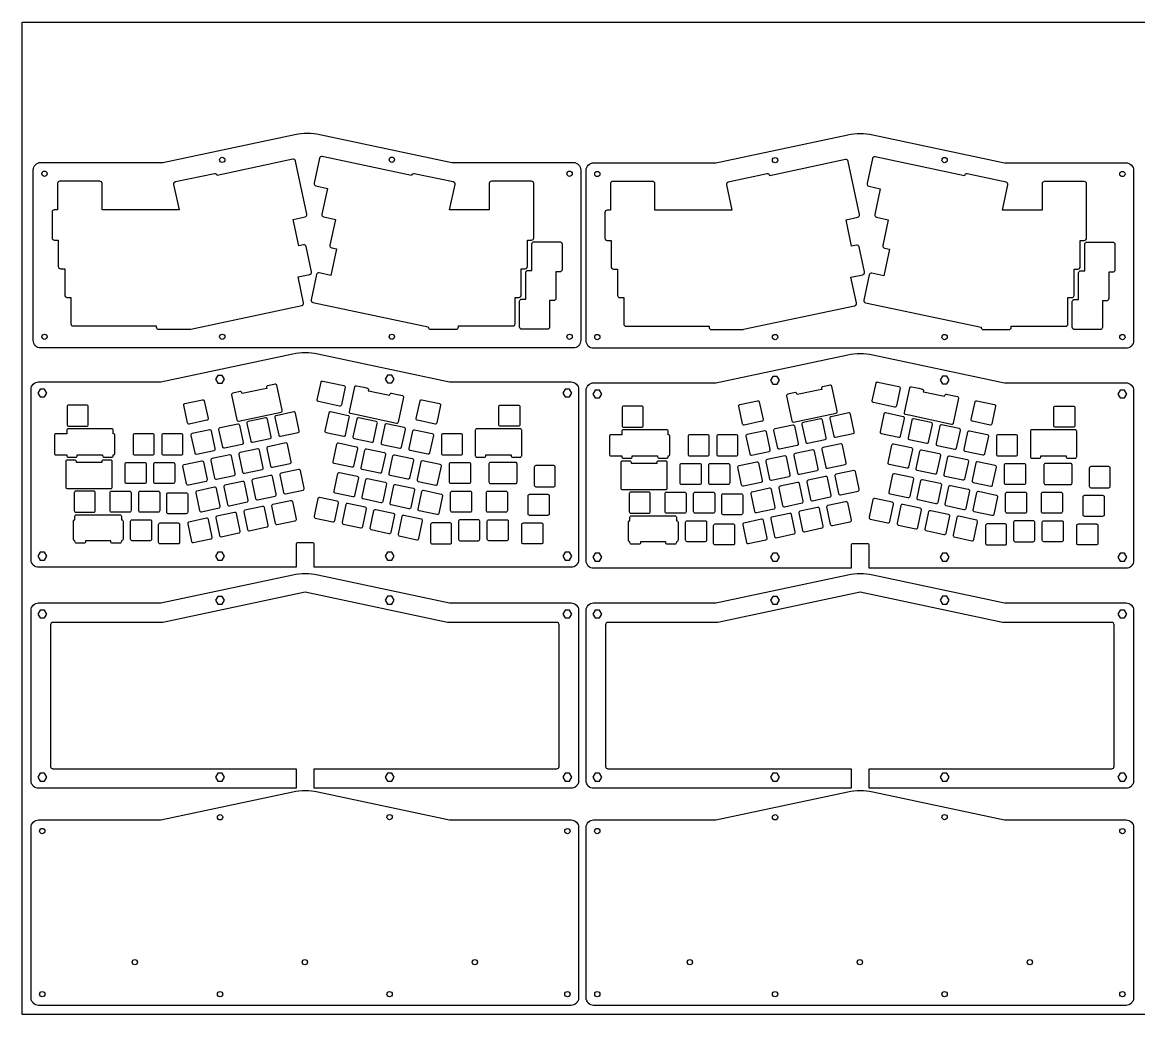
# Model space of a CAD drawing. Header units: millimetres. Extents: x -1560 to -344, y 602 to 1262.
# Drawn here: x -1560 to -817, y 602 to 1262 of the extents above; entities that cross this region are included whole.
import ezdxf

# ---------------------------------------------------------------- set-up
doc = ezdxf.new("R2010")
doc.units = ezdxf.units.MM
doc.header["$MEASUREMENT"] = 0

msp = doc.modelspace()

# ---------------------------------------------------------------- linework, layer by layer
at = {"linetype": 'Continuous'}
for points in [[(-1560.02, 1261.88), (-344.02, 1261.88), (-344.02, 601.88), (-1560.02, 601.88)], [(-1429.97, 1027.09), (-1431.47, 1024.5), (-1429.97, 1021.9), (-1426.97, 1021.9), (-1425.47, 1024.5), (-1426.97, 1027.09)], [(-1317.18, 1027.2), (-1318.68, 1024.6), (-1317.18, 1022), (-1314.18, 1022), (-1312.68, 1024.6), (-1314.18, 1027.2)], [(-1060.74, 1026.43), (-1062.24, 1023.84), (-1060.74, 1021.24), (-1057.74, 1021.24), (-1056.24, 1023.84), (-1057.74, 1026.43)], [(-947.94, 1026.54), (-949.44, 1023.94), (-947.94, 1021.34), (-944.94, 1021.34), (-943.44, 1023.94), (-944.94, 1026.54)], [(-1548.24, 1017.9), (-1549.74, 1015.3), (-1548.24, 1012.71), (-1545.24, 1012.71), (-1543.74, 1015.3), (-1545.24, 1017.9)], [(-1198.91, 1017.9), (-1200.41, 1015.3), (-1198.91, 1012.71), (-1195.91, 1012.71), (-1194.41, 1015.3), (-1195.91, 1017.9)], [(-1179, 1017.24), (-1180.5, 1014.64), (-1179, 1012.05), (-1176, 1012.05), (-1174.5, 1014.64), (-1176, 1017.24)], [(-829.67, 1017.24), (-831.17, 1014.64), (-829.67, 1012.05), (-826.67, 1012.05), (-825.17, 1014.64), (-826.67, 1017.24)], [(-1548.24, 909.47), (-1549.74, 906.87), (-1548.24, 904.27), (-1545.24, 904.27), (-1543.74, 906.87), (-1545.24, 909.47)], [(-1429.97, 909.47), (-1431.47, 906.87), (-1429.97, 904.27), (-1426.97, 904.27), (-1425.47, 906.87), (-1426.97, 909.47)], [(-1317.18, 909.47), (-1318.68, 906.87), (-1317.18, 904.27), (-1314.18, 904.27), (-1312.68, 906.87), (-1314.18, 909.47)], [(-1198.91, 909.47), (-1200.41, 906.87), (-1198.91, 904.27), (-1195.91, 904.27), (-1194.41, 906.87), (-1195.91, 909.47)], [(-1179, 908.81), (-1180.5, 906.21), (-1179, 903.61), (-1176, 903.61), (-1174.5, 906.21), (-1176, 908.81)], [(-1060.74, 908.81), (-1062.24, 906.21), (-1060.74, 903.61), (-1057.74, 903.61), (-1056.24, 906.21), (-1057.74, 908.81)], [(-947.94, 908.81), (-949.44, 906.21), (-947.94, 903.61), (-944.94, 903.61), (-943.44, 906.21), (-944.94, 908.81)], [(-829.67, 908.81), (-831.17, 906.21), (-829.67, 903.61), (-826.67, 903.61), (-825.17, 906.21), (-826.67, 908.81)], [(-1429.97, 880.1), (-1431.47, 877.5), (-1429.97, 874.91), (-1426.97, 874.91), (-1425.47, 877.5), (-1426.97, 880.1)], [(-1317.17, 880.21), (-1318.67, 877.61), (-1317.17, 875.01), (-1314.17, 875.01), (-1312.67, 877.61), (-1314.17, 880.21)], [(-1060.73, 880.1), (-1062.23, 877.5), (-1060.73, 874.91), (-1057.73, 874.91), (-1056.23, 877.5), (-1057.73, 880.1)], [(-947.94, 880.21), (-949.44, 877.61), (-947.94, 875.01), (-944.94, 875.01), (-943.44, 877.61), (-944.94, 880.21)], [(-1548.24, 870.91), (-1549.74, 868.31), (-1548.24, 865.71), (-1545.24, 865.71), (-1543.74, 868.31), (-1545.24, 870.91)], [(-1198.91, 870.91), (-1200.41, 868.31), (-1198.91, 865.71), (-1195.91, 865.71), (-1194.41, 868.31), (-1195.91, 870.91)], [(-1179, 870.91), (-1180.5, 868.31), (-1179, 865.71), (-1176, 865.71), (-1174.5, 868.31), (-1176, 870.91)], [(-829.67, 870.91), (-831.17, 868.31), (-829.67, 865.71), (-826.67, 865.71), (-825.17, 868.31), (-826.67, 870.91)], [(-1548.24, 762.47), (-1549.74, 759.88), (-1548.24, 757.28), (-1545.24, 757.28), (-1543.74, 759.88), (-1545.24, 762.47)], [(-1429.97, 762.47), (-1431.47, 759.88), (-1429.97, 757.28), (-1426.97, 757.28), (-1425.47, 759.88), (-1426.97, 762.47)], [(-1317.17, 762.47), (-1318.67, 759.88), (-1317.17, 757.28), (-1314.17, 757.28), (-1312.67, 759.88), (-1314.17, 762.47)], [(-1198.91, 762.47), (-1200.41, 759.88), (-1198.91, 757.28), (-1195.91, 757.28), (-1194.41, 759.88), (-1195.91, 762.47)], [(-1179, 762.47), (-1180.5, 759.88), (-1179, 757.28), (-1176, 757.28), (-1174.5, 759.88), (-1176, 762.47)], [(-1060.73, 762.47), (-1062.23, 759.88), (-1060.73, 757.28), (-1057.73, 757.28), (-1056.23, 759.88), (-1057.73, 762.47)], [(-947.94, 762.47), (-949.44, 759.88), (-947.94, 757.28), (-944.94, 757.28), (-943.44, 759.88), (-944.94, 762.47)], [(-829.67, 762.47), (-831.17, 759.88), (-829.67, 757.28), (-826.67, 757.28), (-825.17, 759.88), (-826.67, 762.47)]]:
    msp.add_lwpolyline(points, close=True, dxfattribs=at)
for points in [[(-1188.49, 1050.3, -0.414214), (-1193.49, 1045.3), (-1547.73, 1045.3, -0.414214), (-1552.73, 1050.3), (-1552.73, 1163.64, -0.414214), (-1547.73, 1168.64), (-1466.46, 1168.64), (-1378.68, 1187.3, -0.105104), (-1362.04, 1187.3), (-1274.26, 1168.64), (-1193.49, 1168.64, -0.414214), (-1188.49, 1163.64)], [(-820.72, 1050.1, -0.414214), (-825.72, 1045.1), (-1179.95, 1045.1, -0.414214), (-1184.95, 1050.1), (-1184.95, 1163.44, -0.414214), (-1179.95, 1168.44), (-1098.68, 1168.44), (-1010.9, 1187.1, -0.105104), (-994.27, 1187.1), (-906.49, 1168.44), (-825.72, 1168.44, -0.414214), (-820.72, 1163.44)], [(-1536.08, 1117.06), (-1536.08, 1099.51, 0.414214), (-1534.58, 1098.01), (-1531.82, 1098.01), (-1531.82, 1080.46, 0.414214), (-1530.32, 1078.96), (-1527.65, 1078.96), (-1527.65, 1061.41, 0.414214), (-1526.15, 1059.91), (-1470.92, 1059.91), (-1470.92, 1059.27, 0.414214), (-1469.42, 1057.77), (-1450.89, 1057.77, 0.010008), (-1450.83, 1057.77), (-1448.24, 1057.88, 0.042377), (-1447.99, 1057.91), (-1374.05, 1073.62, 0.414214), (-1372.9, 1075.4), (-1376.55, 1092.58), (-1368.7, 1094.24, 0.414214), (-1367.55, 1096.02), (-1371.09, 1112.71, 0.414214), (-1372.87, 1113.86), (-1376.06, 1113.19), (-1379.81, 1130.83), (-1371.96, 1132.49, 0.414214), (-1370.81, 1134.27), (-1378.32, 1169.6, 0.414214), (-1380.09, 1170.76), (-1430.41, 1160.06, 0.413431), (-1432.19, 1161.21), (-1458.19, 1155.69, 0.414214), (-1459.34, 1153.91), (-1455.77, 1137.12), (-1506.99, 1137.12), (-1506.99, 1154.72, 0.414214), (-1508.49, 1156.22), (-1535.09, 1156.22, 0.414214), (-1536.59, 1154.72), (-1536.59, 1137.12), (-1538.76, 1137.12, 0.414214), (-1540.26, 1135.62), (-1540.26, 1118.56, 0.414214), (-1538.76, 1117.06)], [(-1366.76, 1075.6), (-1289.96, 1059.28), (-1289.96, 1059.27, 0.414214), (-1288.46, 1057.77), (-1271.4, 1057.77, 0.414214), (-1269.9, 1059.27), (-1269.9, 1059.91), (-1233.71, 1059.91, 0.414214), (-1232.21, 1061.41), (-1232.21, 1078.96), (-1229.55, 1078.96, 0.414214), (-1228.05, 1080.46), (-1228.05, 1098.01), (-1225.48, 1098.01, 0.414214), (-1223.98, 1099.51), (-1223.98, 1117.06), (-1221.31, 1117.06, 0.414214), (-1219.81, 1118.56), (-1219.81, 1154.67, 0.414214), (-1221.31, 1156.17), (-1247.91, 1156.17, 0.414214), (-1249.41, 1154.67), (-1249.41, 1137.12), (-1275.72, 1137.12), (-1272.15, 1153.91, 0.414214), (-1273.31, 1155.69), (-1299.3, 1161.21, 0.414214), (-1301.08, 1160.06), (-1301.08, 1160.06), (-1360.5, 1172.68, 0.414214), (-1362.28, 1171.53), (-1365.82, 1154.84, 0.414214), (-1364.67, 1153.06), (-1357.04, 1151.44), (-1360.68, 1134.27, 0.414214), (-1359.53, 1132.49), (-1351.69, 1130.83), (-1355.33, 1113.66, 0.414214), (-1354.18, 1111.88), (-1350.99, 1111.2), (-1354.74, 1093.56), (-1362.59, 1095.22, 0.414214), (-1364.37, 1094.07), (-1367.91, 1077.38, 0.414214)], [(-1168.31, 1116.86), (-1168.31, 1099.31, 0.414214), (-1166.81, 1097.81), (-1164.05, 1097.81), (-1164.05, 1080.26, 0.414214), (-1162.55, 1078.76), (-1159.88, 1078.76), (-1159.88, 1061.21, 0.414214), (-1158.38, 1059.71), (-1103.15, 1059.71), (-1103.15, 1059.07, 0.414214), (-1101.65, 1057.57), (-1083.12, 1057.57, 0.010008), (-1083.06, 1057.58), (-1080.47, 1057.68, 0.042377), (-1080.22, 1057.71), (-1006.28, 1073.43, 0.414214), (-1005.12, 1075.21), (-1008.77, 1092.38), (-1000.93, 1094.05, 0.414214), (-999.77, 1095.83), (-1003.32, 1112.51, 0.414214), (-1005.1, 1113.67), (-1008.29, 1112.99), (-1012.04, 1130.63), (-1004.19, 1132.3, 0.414214), (-1003.03, 1134.08), (-1010.54, 1169.41, 0.414214), (-1012.32, 1170.56), (-1062.63, 1159.87, 0.413431), (-1064.41, 1161.02), (-1090.41, 1155.49, 0.414214), (-1091.57, 1153.71), (-1088, 1136.92), (-1139.21, 1136.92), (-1139.21, 1154.52, 0.414214), (-1140.71, 1156.02), (-1167.31, 1156.02, 0.414214), (-1168.81, 1154.52), (-1168.81, 1136.92), (-1170.98, 1136.92, 0.414214), (-1172.48, 1135.42), (-1172.48, 1118.36, 0.414214), (-1170.98, 1116.86)], [(-998.98, 1075.41), (-922.19, 1059.08), (-922.19, 1059.07, 0.414214), (-920.69, 1057.57), (-903.63, 1057.57, 0.414214), (-902.13, 1059.07), (-902.13, 1059.71), (-865.94, 1059.71, 0.414214), (-864.44, 1061.21), (-864.44, 1078.76), (-861.78, 1078.76, 0.414214), (-860.28, 1080.26), (-860.28, 1097.81), (-857.71, 1097.81, 0.414214), (-856.21, 1099.31), (-856.21, 1116.86), (-853.54, 1116.86, 0.414214), (-852.04, 1118.36), (-852.04, 1154.47, 0.414214), (-853.54, 1155.97), (-880.14, 1155.97, 0.414214), (-881.64, 1154.47), (-881.64, 1136.92), (-907.94, 1136.92), (-904.38, 1153.71, 0.414214), (-905.53, 1155.49), (-931.53, 1161.02, 0.414214), (-933.31, 1159.86), (-933.31, 1159.86), (-992.72, 1172.49, 0.414214), (-994.5, 1171.33), (-998.05, 1154.65, 0.414214), (-996.89, 1152.87), (-989.26, 1151.24), (-992.91, 1134.08, 0.414214), (-991.75, 1132.3), (-983.91, 1130.63), (-987.56, 1113.47, 0.414214), (-986.4, 1111.69), (-983.21, 1111.01), (-986.96, 1093.36), (-994.81, 1095.03, 0.414214), (-996.59, 1093.87), (-1000.14, 1077.19, 0.414214)], [(-1225.09, 1095.38, -0.414214), (-1223.59, 1096.88), (-1221.02, 1096.88), (-1221.02, 1114.43, -0.414214), (-1219.52, 1115.93), (-1202.46, 1115.93, -0.414214), (-1200.96, 1114.43), (-1200.96, 1097.37, -0.414214), (-1202.46, 1095.87), (-1205.03, 1095.87), (-1205.03, 1078.32, -0.414214), (-1206.53, 1076.82), (-1209.19, 1076.82), (-1209.19, 1059.27, -0.414214), (-1210.69, 1057.77), (-1227.75, 1057.77, -0.414214), (-1229.25, 1059.27), (-1229.25, 1076.33, -0.414214), (-1227.75, 1077.83), (-1225.09, 1077.83)], [(-857.32, 1095.18, -0.414214), (-855.82, 1096.68), (-853.25, 1096.68), (-853.25, 1114.23, -0.414214), (-851.75, 1115.73), (-834.69, 1115.73, -0.414214), (-833.19, 1114.23), (-833.19, 1097.17, -0.414214), (-834.69, 1095.67), (-837.26, 1095.67), (-837.26, 1078.12, -0.414214), (-838.76, 1076.62), (-841.42, 1076.62), (-841.42, 1059.07, -0.414214), (-842.92, 1057.57), (-859.98, 1057.57, -0.414214), (-861.48, 1059.07), (-861.48, 1076.13, -0.414214), (-859.98, 1077.63), (-857.32, 1077.63)], [(-1365.82, 899.42), (-1365.82, 914.66, 0.414214), (-1366.82, 915.66), (-1376.82, 915.66, 0.414214), (-1377.82, 914.66), (-1377.82, 899.42), (-1549.19, 899.42, -0.414214), (-1554.19, 904.42), (-1554.19, 1017.76, -0.414214), (-1549.19, 1022.76), (-1467.92, 1022.76), (-1380.14, 1041.42, -0.105104), (-1363.51, 1041.42), (-1275.73, 1022.76), (-1194.95, 1022.76, -0.414214), (-1189.95, 1017.76), (-1189.95, 904.42, -0.414214), (-1194.95, 899.42)], [(-996.59, 898.76), (-996.59, 914, 0.414214), (-997.59, 915), (-1007.59, 915, 0.414214), (-1008.59, 914), (-1008.59, 898.76), (-1179.95, 898.76, -0.414214), (-1184.95, 903.76), (-1184.95, 1017.1, -0.414214), (-1179.95, 1022.1), (-1098.68, 1022.1), (-1010.9, 1040.76, -0.105104), (-994.27, 1040.76), (-906.49, 1022.1), (-825.72, 1022.1, -0.414214), (-820.72, 1017.1), (-820.72, 903.76, -0.414214), (-825.72, 898.76)], [(-1397.36, 1018.43), (-1399.74, 1017.92), (-1411.48, 1015.42), (-1413.86, 1014.92), (-1413.99, 1015.49, 0.414214), (-1415.17, 1016.26), (-1420.06, 1015.22, 0.414214), (-1420.83, 1014.03), (-1417.31, 997.46, 0.414214), (-1416.12, 996.69), (-1387.88, 1002.7, 0.414215), (-1387.11, 1003.88), (-1390.63, 1020.45, 0.414215), (-1391.82, 1021.22), (-1396.71, 1020.18, 0.414214), (-1397.48, 1019)], [(-1361.3, 1022.55, -0.414214), (-1360.12, 1023.32), (-1346.05, 1020.33, -0.414214), (-1345.28, 1019.14), (-1347.78, 1007.41, -0.414214), (-1348.96, 1006.64), (-1363.03, 1009.63, -0.414214), (-1363.8, 1010.81)], [(-1315.77, 1013.89, -0.023636), (-1315.68, 1013.87), (-1315.55, 1014.45, -0.414214), (-1314.37, 1015.22), (-1309.48, 1014.18, -0.023632), (-1309.39, 1014.16), (-1307.19, 1013.69, -0.414215), (-1306.42, 1012.5), (-1309.94, 995.93, -0.414215), (-1311.12, 995.16), (-1339.37, 1001.17, -0.023632), (-1339.46, 1001.19), (-1341.66, 1001.66, -0.414214), (-1342.43, 1002.84), (-1338.91, 1019.41, -0.414214), (-1337.72, 1020.18), (-1332.83, 1019.14, -0.023632), (-1332.74, 1019.12), (-1330.54, 1018.65, -0.414214), (-1329.77, 1017.47), (-1329.89, 1016.89, -0.023636), (-1329.8, 1016.88), (-1318.06, 1014.38, -0.023632), (-1317.97, 1014.36)], [(-1028.12, 1017.77), (-1030.5, 1017.26), (-1042.24, 1014.76), (-1044.62, 1014.26), (-1044.75, 1014.83, 0.414214), (-1045.93, 1015.6), (-1050.82, 1014.56, 0.414214), (-1051.59, 1013.37), (-1048.07, 996.8, 0.414214), (-1046.89, 996.03), (-1018.64, 1002.04, 0.414215), (-1017.87, 1003.22), (-1021.39, 1019.79, 0.414215), (-1022.58, 1020.56), (-1027.47, 1019.52, 0.414214), (-1028.24, 1018.34)], [(-992.07, 1021.89, -0.414214), (-990.88, 1022.66), (-976.81, 1019.67, -0.414214), (-976.04, 1018.48), (-978.54, 1006.75, -0.414214), (-979.72, 1005.98), (-993.79, 1008.97, -0.414214), (-994.56, 1010.15)], [(-946.53, 1013.23, -0.023636), (-946.44, 1013.21), (-946.32, 1013.79, -0.414214), (-945.13, 1014.56), (-940.24, 1013.52, -0.023632), (-940.15, 1013.5), (-937.95, 1013.03, -0.414215), (-937.18, 1011.84), (-940.7, 995.27, -0.414215), (-941.88, 994.5), (-970.13, 1000.51, -0.023632), (-970.22, 1000.53), (-972.42, 1001, -0.414214), (-973.19, 1002.18), (-969.67, 1018.75, -0.414214), (-968.48, 1019.52), (-963.59, 1018.48, -0.023632), (-963.5, 1018.46), (-961.3, 1017.99, -0.414214), (-960.53, 1016.81), (-960.65, 1016.23, -0.023636), (-960.56, 1016.22), (-948.82, 1013.72, -0.023632), (-948.73, 1013.7)], [(-1436.47, 998.35, -0.414214), (-1437.24, 997.17), (-1448.98, 994.67, -0.414214), (-1450.16, 995.44), (-1452.66, 1007.18, -0.414214), (-1451.89, 1008.36), (-1440.15, 1010.86, -0.414214), (-1438.97, 1010.09)], [(-1297.18, 997.17, -0.414214), (-1297.95, 998.35), (-1295.45, 1010.09, -0.414214), (-1294.27, 1010.86), (-1282.53, 1008.36, -0.414214), (-1281.76, 1007.18), (-1284.26, 995.44, -0.414214), (-1285.44, 994.67)], [(-1067.23, 997.69, -0.414214), (-1068, 996.51), (-1079.74, 994.01, -0.414214), (-1080.93, 994.78), (-1083.42, 1006.52, -0.414214), (-1082.65, 1007.7), (-1070.91, 1010.2, -0.414214), (-1069.73, 1009.43)], [(-927.94, 996.51, -0.414214), (-928.71, 997.69), (-926.22, 1009.43, -0.414214), (-925.03, 1010.2), (-913.29, 1007.7, -0.414214), (-912.52, 1006.52), (-915.02, 994.78, -0.414214), (-916.2, 994.01)], [(-1529.25, 993.31), (-1517.25, 993.31, 0.414214), (-1516.25, 994.31), (-1516.25, 1006.31, 0.414214), (-1517.25, 1007.31), (-1529.25, 1007.31, 0.414214), (-1530.25, 1006.31), (-1530.25, 994.31, 0.414214)], [(-1391.95, 999.07), (-1389.45, 987.33, 0.414214), (-1388.27, 986.56), (-1376.53, 989.06, 0.414214), (-1375.76, 990.24), (-1378.25, 1001.98, 0.414214), (-1379.44, 1002.75), (-1391.18, 1000.26, 0.414214)], [(-1343.24, 1000.26), (-1354.98, 1002.75, 0.414214), (-1356.17, 1001.98), (-1358.66, 990.24, 0.414214), (-1357.89, 989.06), (-1346.15, 986.56, 0.414214), (-1344.97, 987.33), (-1342.47, 999.07, 0.414214)], [(-1243.07, 1006.26, -0.414214), (-1242.07, 1007.26), (-1230.07, 1007.26, -0.414214), (-1229.07, 1006.26), (-1229.07, 994.26, -0.414214), (-1230.07, 993.26), (-1242.07, 993.26, -0.414214), (-1243.07, 994.26)], [(-1160.01, 992.65), (-1148.01, 992.65, 0.414214), (-1147.01, 993.65), (-1147.01, 1005.65, 0.414214), (-1148.01, 1006.65), (-1160.01, 1006.65, 0.414214), (-1161.01, 1005.65), (-1161.01, 993.65, 0.414214)], [(-873.84, 1005.6, -0.414214), (-872.84, 1006.6), (-860.84, 1006.6, -0.414214), (-859.84, 1005.6), (-859.84, 993.6, -0.414214), (-860.84, 992.6), (-872.84, 992.6, -0.414214), (-873.84, 993.6)], [(-1398.07, 998.79), (-1409.81, 996.3, 0.414214), (-1410.58, 995.11), (-1408.09, 983.37, 0.414214), (-1406.9, 982.6), (-1395.16, 985.1, 0.414214), (-1394.39, 986.28), (-1396.89, 998.02, 0.414214)], [(-1339.26, 985.1), (-1327.52, 982.6, 0.414214), (-1326.33, 983.37), (-1323.84, 995.11, 0.414214), (-1324.61, 996.3), (-1336.35, 998.79, 0.414214), (-1337.53, 998.02), (-1340.03, 986.28, 0.414214)], [(-1028.84, 998.13), (-1040.57, 995.64, 0.414214), (-1041.34, 994.45), (-1038.85, 982.71, 0.414214), (-1037.66, 981.94), (-1025.92, 984.44, 0.414214), (-1025.15, 985.62), (-1027.65, 997.36, 0.414214)], [(-1022.71, 998.41), (-1020.21, 986.67, 0.414214), (-1019.03, 985.9), (-1007.29, 988.4, 0.414214), (-1006.52, 989.58), (-1009.02, 1001.32, 0.414214), (-1010.2, 1002.09), (-1021.94, 999.6, 0.414214)], [(-974, 999.6), (-985.74, 1002.09, 0.414214), (-986.93, 1001.32), (-989.42, 989.58, 0.414214), (-988.65, 988.4), (-976.91, 985.9, 0.414214), (-975.73, 986.67), (-973.23, 998.41, 0.414214)], [(-970.02, 984.44), (-958.28, 981.94, 0.414214), (-957.09, 982.71), (-954.6, 994.45, 0.414214), (-955.37, 995.64), (-967.11, 998.13, 0.414214), (-968.29, 997.36), (-970.79, 985.62, 0.414214)], [(-1523.46, 974.21), (-1521.02, 974.21), (-1506.59, 974.21), (-1506.59, 973.63, 0.414214), (-1505.59, 972.63), (-1500.59, 972.63, 0.414214), (-1499.59, 973.63), (-1499.59, 974.21), (-1499.5, 974.21, 0.414214), (-1498.5, 975.21), (-1498.5, 987.21, 0.414214), (-1499.5, 988.21), (-1499.59, 988.21), (-1499.59, 990.57, 0.414214), (-1500.59, 991.57), (-1529.46, 991.57, 0.414215), (-1530.46, 990.57), (-1530.46, 988.21), (-1537.69, 988.21, 0.414214), (-1538.69, 987.21), (-1538.69, 975.21, 0.414214), (-1537.69, 974.21), (-1530.46, 974.21), (-1530.46, 973.63, 0.414215), (-1529.46, 972.63), (-1524.46, 972.63, 0.414214), (-1523.46, 973.63)], [(-1485.3, 974.21), (-1473.3, 974.21, 0.414214), (-1472.3, 975.21), (-1472.3, 987.21, 0.414214), (-1473.3, 988.21), (-1485.3, 988.21, 0.414214), (-1486.3, 987.21), (-1486.3, 975.21, 0.414214)], [(-1453.25, 975.21), (-1453.25, 987.21, 0.414214), (-1454.25, 988.21), (-1466.25, 988.21, 0.414214), (-1467.25, 987.21), (-1467.25, 975.21, 0.414214), (-1466.25, 974.21), (-1454.25, 974.21, 0.414214)], [(-1431.66, 978.36), (-1434.16, 990.1, 0.414214), (-1435.34, 990.87), (-1447.08, 988.37, 0.414214), (-1447.85, 987.19), (-1445.35, 975.45, 0.414214), (-1444.17, 974.68), (-1432.43, 977.18, 0.414214)], [(-1416.71, 994.83, -0.414214), (-1415.52, 994.06), (-1413.03, 982.32, -0.414214), (-1413.8, 981.14), (-1425.53, 978.64, -0.414214), (-1426.72, 979.41), (-1429.22, 991.15, -0.414214), (-1428.45, 992.34)], [(-1318.9, 994.06), (-1321.39, 982.32, 0.414214), (-1320.62, 981.14), (-1308.88, 978.64, 0.414214), (-1307.7, 979.41), (-1305.2, 991.15, 0.414214), (-1305.97, 992.34), (-1317.71, 994.83, 0.414214)], [(-1301.99, 977.18, -0.414214), (-1302.76, 978.36), (-1300.26, 990.1, -0.414214), (-1299.08, 990.87), (-1287.34, 988.37, -0.414214), (-1286.57, 987.19), (-1289.07, 975.45, -0.414214), (-1290.25, 974.68)], [(-1281.16, 987.21), (-1281.16, 975.21, 0.414214), (-1280.16, 974.21), (-1268.16, 974.21, 0.414214), (-1267.16, 975.21), (-1267.16, 987.21, 0.414214), (-1268.16, 988.21), (-1280.16, 988.21, 0.414214)], [(-1237.21, 974.21), (-1234.78, 974.21), (-1234.78, 973.63, 0.414214), (-1233.78, 972.63), (-1228.78, 972.63, 0.414214), (-1227.78, 973.63), (-1227.78, 990.57, 0.414214), (-1228.78, 991.57), (-1257.65, 991.57, 0.414215), (-1258.65, 990.57), (-1258.65, 973.63, 0.414215), (-1257.65, 972.63), (-1252.65, 972.63, 0.414214), (-1251.65, 973.63), (-1251.65, 974.21), (-1249.21, 974.21)], [(-1154.22, 973.55), (-1151.79, 973.55), (-1137.35, 973.55), (-1137.35, 972.97, 0.414214), (-1136.35, 971.97), (-1131.35, 971.97, 0.414214), (-1130.35, 972.97), (-1130.35, 973.55), (-1130.26, 973.55, 0.414214), (-1129.26, 974.55), (-1129.26, 986.55, 0.414214), (-1130.26, 987.55), (-1130.35, 987.55), (-1130.35, 989.91, 0.414214), (-1131.35, 990.91), (-1160.22, 990.91, 0.414215), (-1161.22, 989.91), (-1161.22, 987.55), (-1168.45, 987.55, 0.414214), (-1169.45, 986.55), (-1169.45, 974.55, 0.414214), (-1168.45, 973.55), (-1161.22, 973.55), (-1161.22, 972.97, 0.414215), (-1160.22, 971.97), (-1155.22, 971.97, 0.414214), (-1154.22, 972.97)], [(-1062.42, 977.7), (-1064.92, 989.44, 0.414214), (-1066.1, 990.21), (-1077.84, 987.71, 0.414214), (-1078.61, 986.53), (-1076.12, 974.79, 0.414214), (-1074.93, 974.02), (-1063.19, 976.52, 0.414214)], [(-1047.47, 994.17, -0.414214), (-1046.28, 993.4), (-1043.79, 981.66, -0.414214), (-1044.56, 980.48), (-1056.3, 977.98, -0.414214), (-1057.48, 978.75), (-1059.98, 990.49, -0.414214), (-1059.21, 991.68)], [(-949.66, 993.4), (-952.15, 981.66, 0.414214), (-951.38, 980.48), (-939.65, 977.98, 0.414214), (-938.46, 978.75), (-935.97, 990.49, 0.414214), (-936.74, 991.68), (-948.47, 994.17, 0.414214)], [(-932.75, 976.52, -0.414214), (-933.52, 977.7), (-931.03, 989.44, -0.414214), (-929.84, 990.21), (-918.1, 987.71, -0.414214), (-917.33, 986.53), (-919.83, 974.79, -0.414214), (-921.01, 974.02)], [(-867.98, 973.55), (-865.54, 973.55), (-865.54, 972.97, 0.414214), (-864.54, 971.97), (-859.54, 971.97, 0.414214), (-858.54, 972.97), (-858.54, 989.91, 0.414214), (-859.54, 990.91), (-888.41, 990.91, 0.414215), (-889.41, 989.91), (-889.41, 972.97, 0.414215), (-888.41, 971.97), (-883.41, 971.97, 0.414214), (-882.41, 972.97), (-882.41, 973.55), (-879.98, 973.55)], [(-1393.63, 965.95), (-1381.89, 968.45, 0.414214), (-1381.12, 969.63), (-1383.61, 981.37, 0.414214), (-1384.8, 982.14), (-1396.54, 979.65, 0.414214), (-1397.31, 978.46), (-1394.81, 966.72, 0.414214)], [(-1352.54, 968.45, -0.414214), (-1353.31, 969.63), (-1350.82, 981.37, -0.414214), (-1349.63, 982.14), (-1337.89, 979.65, -0.414214), (-1337.12, 978.46), (-1339.62, 966.72, -0.414214), (-1340.8, 965.95)], [(-1116.07, 973.55), (-1104.07, 973.55, 0.414214), (-1103.07, 974.55), (-1103.07, 986.55, 0.414214), (-1104.07, 987.55), (-1116.07, 987.55, 0.414214), (-1117.07, 986.55), (-1117.07, 974.55, 0.414214)], [(-1084.02, 974.55), (-1084.02, 986.55, 0.414214), (-1085.02, 987.55), (-1097.02, 987.55, 0.414214), (-1098.02, 986.55), (-1098.02, 974.55, 0.414214), (-1097.02, 973.55), (-1085.02, 973.55, 0.414214)], [(-1024.39, 965.29), (-1012.65, 967.79, 0.414214), (-1011.88, 968.97), (-1014.38, 980.71, 0.414214), (-1015.56, 981.48), (-1027.3, 978.99, 0.414214), (-1028.07, 977.8), (-1025.57, 966.06, 0.414214)], [(-983.3, 967.79, -0.414214), (-984.07, 968.97), (-981.58, 980.71, -0.414214), (-980.39, 981.48), (-968.65, 978.99, -0.414214), (-967.88, 977.8), (-970.38, 966.06, -0.414214), (-971.56, 965.29)], [(-911.93, 986.55), (-911.93, 974.55, 0.414214), (-910.93, 973.55), (-898.93, 973.55, 0.414214), (-897.93, 974.55), (-897.93, 986.55, 0.414214), (-898.93, 987.55), (-910.93, 987.55, 0.414214)], [(-1434.58, 970.54), (-1432.08, 958.8, 0.414214), (-1430.89, 958.03), (-1419.16, 960.53, 0.414214), (-1418.39, 961.71), (-1420.88, 973.45, 0.414214), (-1422.07, 974.22), (-1433.81, 971.73, 0.414214)], [(-1415.94, 974.5), (-1413.45, 962.76, 0.414214), (-1412.26, 961.99), (-1400.52, 964.49, 0.414214), (-1399.75, 965.67), (-1402.25, 977.41, 0.414214), (-1403.43, 978.18), (-1415.17, 975.69, 0.414214)], [(-1319.26, 975.69, -0.414214), (-1318.49, 974.5), (-1320.98, 962.76, -0.414214), (-1322.17, 961.99), (-1333.91, 964.49, -0.414214), (-1334.68, 965.67), (-1332.18, 977.41, -0.414214), (-1331, 978.18)], [(-1300.62, 971.73, -0.414214), (-1299.85, 970.54), (-1302.35, 958.8, -0.414214), (-1303.53, 958.03), (-1315.27, 960.53, -0.414214), (-1316.04, 961.71), (-1313.55, 973.45, -0.414214), (-1312.36, 974.22)], [(-1065.34, 969.88), (-1062.84, 958.14, 0.414214), (-1061.66, 957.37), (-1049.92, 959.87, 0.414214), (-1049.15, 961.05), (-1051.64, 972.79, 0.414214), (-1052.83, 973.56), (-1064.57, 971.07, 0.414214)], [(-1046.7, 973.84), (-1044.21, 962.1, 0.414214), (-1043.02, 961.33), (-1031.28, 963.83, 0.414214), (-1030.51, 965.01), (-1033.01, 976.75, 0.414214), (-1034.2, 977.52), (-1045.93, 975.03, 0.414214)], [(-950.02, 975.03, -0.414214), (-949.25, 973.84), (-951.74, 962.1, -0.414214), (-952.93, 961.33), (-964.67, 963.83, -0.414214), (-965.44, 965.01), (-962.94, 976.75, -0.414214), (-961.76, 977.52)], [(-931.39, 971.07, -0.414214), (-930.62, 969.88), (-933.11, 958.14, -0.414214), (-934.3, 957.37), (-946.03, 959.87, -0.414214), (-946.8, 961.05), (-944.31, 972.79, -0.414214), (-943.12, 973.56)], [(-1507.18, 969.16), (-1509.61, 969.16), (-1521.61, 969.16), (-1524.05, 969.16), (-1524.05, 969.75, 0.414214), (-1525.05, 970.75), (-1530.05, 970.75, 0.414214), (-1531.05, 969.75), (-1531.05, 952.81, 0.414214), (-1530.05, 951.81), (-1501.18, 951.81, 0.414215), (-1500.18, 952.81), (-1500.18, 969.75, 0.414215), (-1501.18, 970.75), (-1506.18, 970.75, 0.414214), (-1507.18, 969.75)], [(-1490.66, 955.16, -0.414214), (-1491.66, 956.16), (-1491.66, 968.16, -0.414214), (-1490.66, 969.16), (-1478.66, 969.16, -0.414214), (-1477.66, 968.16), (-1477.66, 956.16, -0.414214), (-1478.66, 955.16)], [(-1458.61, 956.16, -0.414214), (-1459.61, 955.16), (-1471.61, 955.16, -0.414214), (-1472.61, 956.16), (-1472.61, 968.16, -0.414214), (-1471.61, 969.16), (-1459.61, 969.16, -0.414214), (-1458.61, 968.16)], [(-1437.02, 957.75, -0.414214), (-1437.79, 956.57), (-1449.53, 954.07, -0.414214), (-1450.71, 954.84), (-1453.21, 966.58, -0.414214), (-1452.44, 967.76), (-1440.7, 970.26, -0.414214), (-1439.52, 969.49)], [(-1296.64, 956.57), (-1284.9, 954.07, 0.414214), (-1283.72, 954.84), (-1281.22, 966.58, 0.414214), (-1281.99, 967.76), (-1293.73, 970.26, 0.414214), (-1294.91, 969.49), (-1297.41, 957.75, 0.414214)], [(-1275.81, 968.16, -0.414214), (-1274.81, 969.16), (-1262.81, 969.16, -0.414214), (-1261.81, 968.16), (-1261.81, 956.16, -0.414214), (-1262.81, 955.16), (-1274.81, 955.16, -0.414214), (-1275.81, 956.16)], [(-1248.62, 955.16), (-1231.85, 955.16, 0.414214), (-1230.85, 956.16), (-1230.85, 968.16, 0.414214), (-1231.85, 969.16), (-1248.62, 969.16, 0.414214), (-1249.62, 968.16), (-1249.62, 956.16, 0.414214)], [(-1218.45, 953.02), (-1206.45, 953.02, 0.414214), (-1205.45, 954.02), (-1205.45, 966.02, 0.414214), (-1206.45, 967.02), (-1218.45, 967.02, 0.414214), (-1219.45, 966.02), (-1219.45, 954.02, 0.414214)], [(-1137.94, 968.5), (-1140.38, 968.5), (-1152.38, 968.5), (-1154.81, 968.5), (-1154.81, 969.09, 0.414214), (-1155.81, 970.09), (-1160.81, 970.09, 0.414214), (-1161.81, 969.09), (-1161.81, 952.15, 0.414214), (-1160.81, 951.15), (-1131.94, 951.15, 0.414215), (-1130.94, 952.15), (-1130.94, 969.09, 0.414215), (-1131.94, 970.09), (-1136.94, 970.09, 0.414214), (-1137.94, 969.09)], [(-1121.43, 954.5, -0.414214), (-1122.43, 955.5), (-1122.43, 967.5, -0.414214), (-1121.43, 968.5), (-1109.43, 968.5, -0.414214), (-1108.43, 967.5), (-1108.43, 955.5, -0.414214), (-1109.43, 954.5)], [(-1089.38, 955.5, -0.414214), (-1090.38, 954.5), (-1102.38, 954.5, -0.414214), (-1103.38, 955.5), (-1103.38, 967.5, -0.414214), (-1102.38, 968.5), (-1090.38, 968.5, -0.414214), (-1089.38, 967.5)], [(-1067.78, 957.09, -0.414214), (-1068.55, 955.91), (-1080.29, 953.41, -0.414214), (-1081.48, 954.18), (-1083.97, 965.92, -0.414214), (-1083.2, 967.1), (-1071.46, 969.6, -0.414214), (-1070.28, 968.83)], [(-927.4, 955.91), (-915.66, 953.41, 0.414214), (-914.48, 954.18), (-911.98, 965.92, 0.414214), (-912.75, 967.1), (-924.49, 969.6, 0.414214), (-925.68, 968.83), (-928.17, 957.09, 0.414214)], [(-906.58, 967.5, -0.414214), (-905.58, 968.5), (-893.58, 968.5, -0.414214), (-892.58, 967.5), (-892.58, 955.5, -0.414214), (-893.58, 954.5), (-905.58, 954.5, -0.414214), (-906.58, 955.5)], [(-879.38, 954.5), (-862.62, 954.5, 0.414214), (-861.62, 955.5), (-861.62, 967.5, 0.414214), (-862.62, 968.5), (-879.38, 968.5, 0.414214), (-880.38, 967.5), (-880.38, 955.5, 0.414214)], [(-849.22, 952.36), (-837.22, 952.36, 0.414214), (-836.22, 953.36), (-836.22, 965.36, 0.414214), (-837.22, 966.36), (-849.22, 966.36, 0.414214), (-850.22, 965.36), (-850.22, 953.36, 0.414214)], [(-1407.32, 956.85), (-1404.83, 945.11, 0.414214), (-1403.64, 944.34), (-1391.9, 946.84, 0.414214), (-1391.13, 948.02), (-1393.63, 959.76, 0.414214), (-1394.81, 960.53), (-1406.55, 958.04, 0.414214)], [(-1372.5, 951.98), (-1374.99, 963.72, 0.414214), (-1376.18, 964.49), (-1387.92, 962, 0.414214), (-1388.69, 960.81), (-1386.19, 949.07, 0.414214), (-1385.01, 948.3), (-1373.27, 950.8, 0.414214)], [(-1338.92, 947.09, -0.414214), (-1340.1, 946.32), (-1351.84, 948.82, -0.414214), (-1352.61, 950), (-1350.12, 961.74, -0.414214), (-1348.93, 962.51), (-1337.19, 960.02, -0.414214), (-1336.42, 958.83)], [(-1331.48, 957.78, -0.414214), (-1330.3, 958.55), (-1318.56, 956.06, -0.414214), (-1317.79, 954.87), (-1320.28, 943.13, -0.414214), (-1321.47, 942.36), (-1333.21, 944.86, -0.414214), (-1333.98, 946.04)], [(-1038.08, 956.19), (-1035.59, 944.45, 0.414214), (-1034.4, 943.68), (-1022.66, 946.18, 0.414214), (-1021.89, 947.36), (-1024.39, 959.1, 0.414214), (-1025.58, 959.87), (-1037.31, 957.38, 0.414214)], [(-1003.26, 951.32), (-1005.76, 963.06, 0.414214), (-1006.94, 963.83), (-1018.68, 961.34, 0.414214), (-1019.45, 960.15), (-1016.95, 948.41, 0.414214), (-1015.77, 947.64), (-1004.03, 950.14, 0.414214)], [(-969.68, 946.43, -0.414214), (-970.86, 945.66), (-982.6, 948.16, -0.414214), (-983.37, 949.34), (-980.88, 961.08, -0.414214), (-979.69, 961.85), (-967.95, 959.36, -0.414214), (-967.18, 958.17)], [(-1444.59, 948.93), (-1442.09, 937.19, 0.414214), (-1440.91, 936.42), (-1429.17, 938.92, 0.414214), (-1428.4, 940.1), (-1430.9, 951.84, 0.414214), (-1432.08, 952.61), (-1443.82, 950.11, 0.414214)], [(-1422.27, 940.38), (-1410.54, 942.88, 0.414214), (-1409.77, 944.06), (-1412.26, 955.8, 0.414214), (-1413.45, 956.57), (-1425.19, 954.08, 0.414214), (-1425.96, 952.89), (-1423.46, 941.15, 0.414214)], [(-1314.57, 940.9, -0.414214), (-1315.34, 942.08), (-1312.85, 953.82, -0.414214), (-1311.66, 954.59), (-1299.92, 952.1, -0.414214), (-1299.15, 950.91), (-1301.65, 939.17, -0.414214), (-1302.83, 938.4)], [(-1295.94, 936.94, -0.414214), (-1296.71, 938.12), (-1294.21, 949.86, -0.414214), (-1293.03, 950.63), (-1281.29, 948.13, -0.414214), (-1280.52, 946.95), (-1283.02, 935.21, -0.414214), (-1284.2, 934.44)], [(-1075.35, 948.27), (-1072.86, 936.53, 0.414214), (-1071.67, 935.76), (-1059.93, 938.26, 0.414214), (-1059.16, 939.44), (-1061.66, 951.18, 0.414214), (-1062.84, 951.95), (-1074.58, 949.45, 0.414214)], [(-1053.04, 939.72), (-1041.3, 942.22, 0.414214), (-1040.53, 943.4), (-1043.02, 955.14, 0.414214), (-1044.21, 955.91), (-1055.95, 953.42, 0.414214), (-1056.72, 952.23), (-1054.22, 940.49, 0.414214)], [(-962.24, 957.12, -0.414214), (-961.06, 957.89), (-949.32, 955.4, -0.414214), (-948.55, 954.21), (-951.04, 942.47, -0.414214), (-952.23, 941.7), (-963.97, 944.2, -0.414214), (-964.74, 945.38)], [(-945.33, 940.24, -0.414214), (-946.1, 941.42), (-943.61, 953.16, -0.414214), (-942.42, 953.93), (-930.69, 951.44, -0.414214), (-929.92, 950.25), (-932.41, 938.51, -0.414214), (-933.6, 937.74)], [(-1512.49, 950.11), (-1524.49, 950.11, 0.414214), (-1525.49, 949.11), (-1525.49, 937.11, 0.414214), (-1524.49, 936.11), (-1512.49, 936.11, 0.414214), (-1511.49, 937.11), (-1511.49, 949.11, 0.414214)], [(-1487.67, 937.11, -0.414214), (-1488.67, 936.11), (-1500.67, 936.11, -0.414214), (-1501.67, 937.11), (-1501.67, 949.11, -0.414214), (-1500.67, 950.11), (-1488.67, 950.11, -0.414214), (-1487.67, 949.11)], [(-1482.62, 949.11, -0.414214), (-1481.62, 950.11), (-1469.62, 950.11, -0.414214), (-1468.62, 949.11), (-1468.62, 937.11, -0.414214), (-1469.62, 936.11), (-1481.62, 936.11, -0.414214), (-1482.62, 937.11)], [(-1462.99, 935.05, -0.414214), (-1463.99, 936.05), (-1463.99, 948.05, -0.414214), (-1462.99, 949.05), (-1450.99, 949.05, -0.414214), (-1449.99, 948.05), (-1449.99, 936.05, -0.414214), (-1450.99, 935.05)], [(-1381.54, 943.88, -0.414214), (-1380.35, 943.11), (-1377.86, 931.37, -0.414214), (-1378.63, 930.19), (-1390.37, 927.69, -0.414214), (-1391.55, 928.46), (-1394.05, 940.2, -0.414214), (-1393.28, 941.39)], [(-1363.4, 945.09), (-1365.89, 933.35, 0.414214), (-1365.12, 932.17), (-1353.38, 929.67, 0.414214), (-1352.2, 930.44), (-1349.7, 942.18, 0.414214), (-1350.47, 943.37), (-1362.21, 945.86, 0.414214)], [(-1274.11, 936.11, -0.414214), (-1275.11, 937.11), (-1275.11, 949.11, -0.414214), (-1274.11, 950.11), (-1262.11, 950.11, -0.414214), (-1261.11, 949.11), (-1261.11, 937.11, -0.414214), (-1262.11, 936.11)], [(-1238.3, 950.11, -0.414214), (-1237.3, 949.11), (-1237.3, 937.11, -0.414214), (-1238.3, 936.11), (-1250.3, 936.11, -0.414214), (-1251.3, 937.11), (-1251.3, 949.11, -0.414214), (-1250.3, 950.11)], [(-1223.52, 946.97, -0.414214), (-1222.52, 947.97), (-1210.52, 947.97, -0.414214), (-1209.52, 946.97), (-1209.52, 934.97, -0.414214), (-1210.52, 933.97), (-1222.52, 933.97, -0.414214), (-1223.52, 934.97)], [(-1143.26, 949.45), (-1155.26, 949.45, 0.414214), (-1156.26, 948.45), (-1156.26, 936.45, 0.414214), (-1155.26, 935.45), (-1143.26, 935.45, 0.414214), (-1142.26, 936.45), (-1142.26, 948.45, 0.414214)], [(-1118.44, 936.45, -0.414214), (-1119.44, 935.45), (-1131.44, 935.45, -0.414214), (-1132.44, 936.45), (-1132.44, 948.45, -0.414214), (-1131.44, 949.45), (-1119.44, 949.45, -0.414214), (-1118.44, 948.45)], [(-1113.39, 948.45, -0.414214), (-1112.39, 949.45), (-1100.39, 949.45, -0.414214), (-1099.39, 948.45), (-1099.39, 936.45, -0.414214), (-1100.39, 935.45), (-1112.39, 935.45, -0.414214), (-1113.39, 936.45)], [(-1093.76, 934.39, -0.414214), (-1094.76, 935.39), (-1094.76, 947.39, -0.414214), (-1093.76, 948.39), (-1081.76, 948.39, -0.414214), (-1080.76, 947.39), (-1080.76, 935.39, -0.414214), (-1081.76, 934.39)], [(-1012.3, 943.22, -0.414214), (-1011.12, 942.45), (-1008.62, 930.71, -0.414214), (-1009.39, 929.53), (-1021.13, 927.03, -0.414214), (-1022.31, 927.8), (-1024.81, 939.54, -0.414214), (-1024.04, 940.73)], [(-994.16, 944.43), (-996.65, 932.69, 0.414214), (-995.88, 931.51), (-984.14, 929.01, 0.414214), (-982.96, 929.78), (-980.46, 941.52, 0.414214), (-981.23, 942.71), (-992.97, 945.2, 0.414214)], [(-926.7, 936.28, -0.414214), (-927.47, 937.46), (-924.98, 949.2, -0.414214), (-923.79, 949.97), (-912.05, 947.47, -0.414214), (-911.28, 946.29), (-913.78, 934.55, -0.414214), (-914.96, 933.78)], [(-904.88, 935.45, -0.414214), (-905.88, 936.45), (-905.88, 948.45, -0.414214), (-904.88, 949.45), (-892.88, 949.45, -0.414214), (-891.88, 948.45), (-891.88, 936.45, -0.414214), (-892.88, 935.45)], [(-869.07, 949.45, -0.414214), (-868.07, 948.45), (-868.07, 936.45, -0.414214), (-869.07, 935.45), (-881.07, 935.45, -0.414214), (-882.07, 936.45), (-882.07, 948.45, -0.414214), (-881.07, 949.45)], [(-854.29, 946.31, -0.414214), (-853.29, 947.31), (-841.29, 947.31, -0.414214), (-840.29, 946.31), (-840.29, 934.31, -0.414214), (-841.29, 933.31), (-853.29, 933.31, -0.414214), (-854.29, 934.31)], [(-1418.81, 935.96), (-1430.55, 933.47, 0.414214), (-1431.32, 932.28), (-1428.82, 920.54, 0.414214), (-1427.63, 919.77), (-1415.9, 922.27, 0.414214), (-1415.13, 923.45), (-1417.62, 935.19, 0.414214)], [(-1400.17, 939.92), (-1411.91, 937.43, 0.414214), (-1412.68, 936.24), (-1410.19, 924.5, 0.414214), (-1409, 923.73), (-1397.26, 926.23, 0.414214), (-1396.49, 927.41), (-1398.99, 939.15, 0.414214)], [(-1331.84, 939.41), (-1343.58, 941.9, 0.414214), (-1344.76, 941.13), (-1347.26, 929.39, 0.414214), (-1346.49, 928.21), (-1334.75, 925.71, 0.414214), (-1333.56, 926.48), (-1331.07, 938.22, 0.414214)], [(-1314.93, 922.52, -0.414214), (-1316.11, 921.75), (-1327.85, 924.25, -0.414214), (-1328.62, 925.43), (-1326.13, 937.17, -0.414214), (-1324.94, 937.94), (-1313.2, 935.45, -0.414214), (-1312.43, 934.26)], [(-1030.94, 939.26), (-1042.67, 936.77, 0.414214), (-1043.44, 935.58), (-1040.95, 923.84, 0.414214), (-1039.76, 923.07), (-1028.02, 925.57, 0.414214), (-1027.25, 926.75), (-1029.75, 938.49, 0.414214)], [(-962.6, 938.75), (-974.34, 941.24, 0.414214), (-975.52, 940.47), (-978.02, 928.73, 0.414214), (-977.25, 927.55), (-965.51, 925.05, 0.414214), (-964.32, 925.82), (-961.83, 937.56, 0.414214)], [(-945.69, 921.86, -0.414214), (-946.88, 921.09), (-958.61, 923.59, -0.414214), (-959.38, 924.77), (-956.89, 936.51, -0.414214), (-955.7, 937.28), (-943.97, 934.79, -0.414214), (-943.2, 933.6)], [(-1493.03, 918.06, -0.414214), (-1494.03, 917.06), (-1494.12, 917.06), (-1494.12, 916.48, -0.414214), (-1495.12, 915.48), (-1500.12, 915.48, -0.414214), (-1501.12, 916.48), (-1501.12, 917.06), (-1518, 917.06), (-1518, 916.48, -0.414214), (-1519, 915.48), (-1524, 915.48, -0.414215), (-1525, 916.48), (-1525, 917.06), (-1525.08, 917.06, -0.414214), (-1526.08, 918.06), (-1526.08, 930.06, -0.414214), (-1525.08, 931.06), (-1525, 931.06), (-1525, 933.42, -0.414215), (-1524, 934.42), (-1495.12, 934.42, -0.414214), (-1494.12, 933.42), (-1494.12, 931.06), (-1494.03, 931.06, -0.414214), (-1493.03, 930.06)], [(-1474.98, 931.06, -0.414214), (-1473.98, 930.06), (-1473.98, 918.06, -0.414214), (-1474.98, 917.06), (-1486.98, 917.06, -0.414214), (-1487.98, 918.06), (-1487.98, 930.06, -0.414214), (-1486.98, 931.06)], [(-1455.35, 915.92, -0.414214), (-1456.35, 914.92), (-1468.35, 914.92, -0.414214), (-1469.35, 915.92), (-1469.35, 927.92, -0.414214), (-1468.35, 928.92), (-1456.35, 928.92, -0.414214), (-1455.35, 927.92)], [(-1449.95, 928.32), (-1447.45, 916.58, 0.414214), (-1446.27, 915.81), (-1434.53, 918.31, 0.414214), (-1433.76, 919.49), (-1436.26, 931.23, 0.414214), (-1437.44, 932), (-1449.18, 929.5, 0.414214)], [(-1296.3, 918.56), (-1293.8, 930.3, 0.414214), (-1294.57, 931.48), (-1306.31, 933.98, 0.414214), (-1307.49, 933.21), (-1309.99, 921.47, 0.414214), (-1309.22, 920.29), (-1297.48, 917.79, 0.414214)], [(-1275.39, 928.92), (-1287.39, 928.92, 0.414214), (-1288.39, 927.92), (-1288.39, 915.92, 0.414214), (-1287.39, 914.92), (-1275.39, 914.92, 0.414214), (-1274.39, 915.92), (-1274.39, 927.92, 0.414214)], [(-1269.75, 930.06), (-1269.75, 918.06, 0.414214), (-1268.75, 917.06), (-1256.75, 917.06, 0.414214), (-1255.75, 918.06), (-1255.75, 930.06, 0.414214), (-1256.75, 931.06), (-1268.75, 931.06, 0.414214)], [(-1236.7, 918.06, -0.414214), (-1237.7, 917.06), (-1249.7, 917.06, -0.414214), (-1250.7, 918.06), (-1250.7, 930.06, -0.414214), (-1249.7, 931.06), (-1237.7, 931.06, -0.414214), (-1236.7, 930.06)], [(-1213.68, 915.92, -0.414214), (-1214.68, 914.92), (-1226.68, 914.92, -0.414214), (-1227.68, 915.92), (-1227.68, 927.92, -0.414214), (-1226.68, 928.92), (-1214.68, 928.92, -0.414214), (-1213.68, 927.92)], [(-1123.8, 917.4, -0.414214), (-1124.8, 916.4), (-1124.88, 916.4), (-1124.88, 915.82, -0.414214), (-1125.88, 914.82), (-1130.88, 914.82, -0.414214), (-1131.88, 915.82), (-1131.88, 916.4), (-1148.76, 916.4), (-1148.76, 915.82, -0.414214), (-1149.76, 914.82), (-1154.76, 914.82, -0.414215), (-1155.76, 915.82), (-1155.76, 916.4), (-1155.85, 916.4, -0.414214), (-1156.85, 917.4), (-1156.85, 929.4, -0.414214), (-1155.85, 930.4), (-1155.76, 930.4), (-1155.76, 932.76, -0.414215), (-1154.76, 933.76), (-1125.88, 933.76, -0.414214), (-1124.88, 932.76), (-1124.88, 930.4), (-1124.8, 930.4, -0.414214), (-1123.8, 929.4)], [(-1105.75, 930.4, -0.414214), (-1104.75, 929.4), (-1104.75, 917.4, -0.414214), (-1105.75, 916.4), (-1117.75, 916.4, -0.414214), (-1118.75, 917.4), (-1118.75, 929.4, -0.414214), (-1117.75, 930.4)], [(-1080.71, 927.66), (-1078.22, 915.92, 0.414214), (-1077.03, 915.15), (-1065.29, 917.65, 0.414214), (-1064.52, 918.83), (-1067.02, 930.57, 0.414214), (-1068.2, 931.34), (-1079.94, 928.84, 0.414214)], [(-1049.57, 935.3), (-1061.31, 932.81, 0.414214), (-1062.08, 931.62), (-1059.58, 919.88, 0.414214), (-1058.4, 919.11), (-1046.66, 921.61, 0.414214), (-1045.89, 922.79), (-1048.38, 934.53, 0.414214)], [(-927.06, 917.9), (-924.56, 929.64, 0.414214), (-925.33, 930.82), (-937.07, 933.32, 0.414214), (-938.26, 932.55), (-940.75, 920.81, 0.414214), (-939.98, 919.63), (-928.24, 917.13, 0.414214)], [(-900.52, 929.4), (-900.52, 917.4, 0.414214), (-899.52, 916.4), (-887.52, 916.4, 0.414214), (-886.52, 917.4), (-886.52, 929.4, 0.414214), (-887.52, 930.4), (-899.52, 930.4, 0.414214)], [(-867.47, 917.4, -0.414214), (-868.47, 916.4), (-880.47, 916.4, -0.414214), (-881.47, 917.4), (-881.47, 929.4, -0.414214), (-880.47, 930.4), (-868.47, 930.4, -0.414214), (-867.47, 929.4)], [(-1086.12, 915.26, -0.414214), (-1087.12, 914.26), (-1099.12, 914.26, -0.414214), (-1100.12, 915.26), (-1100.12, 927.26, -0.414214), (-1099.12, 928.26), (-1087.12, 928.26, -0.414214), (-1086.12, 927.26)], [(-906.16, 928.26), (-918.16, 928.26, 0.414214), (-919.16, 927.26), (-919.16, 915.26, 0.414214), (-918.16, 914.26), (-906.16, 914.26, 0.414214), (-905.16, 915.26), (-905.16, 927.26, 0.414214)], [(-844.45, 915.26, -0.414214), (-845.45, 914.26), (-857.45, 914.26, -0.414214), (-858.45, 915.26), (-858.45, 927.26, -0.414214), (-857.45, 928.26), (-845.45, 928.26, -0.414214), (-844.45, 927.26)], [(-1377.82, 765.42), (-1377.82, 752.42), (-1549.19, 752.42, -0.414214), (-1554.19, 757.42), (-1554.19, 870.76, -0.414214), (-1549.19, 875.76), (-1467.92, 875.76), (-1380.14, 894.42, -0.105104), (-1363.51, 894.42), (-1275.73, 875.76), (-1194.95, 875.76, -0.414214), (-1189.95, 870.76), (-1189.95, 757.42, -0.414214), (-1194.95, 752.42), (-1365.82, 752.42), (-1365.82, 765.42), (-1204.45, 765.42, 0.414214), (-1202.95, 766.92), (-1202.95, 861.26, 0.414214), (-1204.45, 862.76), (-1277.09, 862.76), (-1371.82, 882.9), (-1466.55, 862.76), (-1539.69, 862.76, 0.414214), (-1541.19, 861.26), (-1541.19, 766.92, 0.414214), (-1539.69, 765.42)], [(-1008.59, 765.42), (-1008.59, 752.42), (-1179.95, 752.42, -0.414214), (-1184.95, 757.42), (-1184.95, 870.76, -0.414214), (-1179.95, 875.76), (-1098.68, 875.76), (-1010.9, 894.42, -0.105104), (-994.27, 894.42), (-906.49, 875.76), (-825.72, 875.76, -0.414214), (-820.72, 870.76), (-820.72, 757.42, -0.414214), (-825.72, 752.42), (-996.59, 752.42), (-996.59, 765.42), (-835.22, 765.42, 0.414214), (-833.72, 766.92), (-833.72, 861.26, 0.414214), (-835.22, 862.76), (-907.86, 862.76), (-1002.59, 882.9), (-1097.32, 862.76), (-1170.45, 862.76, 0.414214), (-1171.95, 861.26), (-1171.95, 766.92, 0.414214), (-1170.45, 765.42)], [(-1549.19, 608.08, -0.414214), (-1554.19, 613.08), (-1554.19, 726.42, -0.414214), (-1549.19, 731.42), (-1467.92, 731.42), (-1380.14, 750.08, -0.105104), (-1363.51, 750.08), (-1275.73, 731.42), (-1194.95, 731.42, -0.414214), (-1189.95, 726.42), (-1189.95, 613.08, -0.414214), (-1194.95, 608.08)], [(-1179.95, 608.08, -0.414214), (-1184.95, 613.08), (-1184.95, 726.42, -0.414214), (-1179.95, 731.42), (-1098.68, 731.42), (-1010.9, 750.08, -0.105104), (-994.27, 750.08), (-906.49, 731.42), (-825.72, 731.42, -0.414214), (-820.72, 726.42), (-820.72, 613.08, -0.414214), (-825.72, 608.08)]]:
    msp.add_lwpolyline(points, format="xyb", close=True)
for centre in [(-1427.01, 1170.38), (-1314.21, 1170.49), (-1059.23, 1170.19), (-946.43, 1170.29), (-1545.28, 1161.2), (-1195.94, 1161.19), (-1177.5, 1161), (-828.16, 1160.99), (-1545.27, 1052.75), (-1427.01, 1052.75), (-1314.21, 1052.75), (-1195.94, 1052.75), (-1177.5, 1052.56), (-1059.23, 1052.56), (-946.43, 1052.56), (-828.16, 1052.56), (-1428.47, 733.16), (-1315.67, 733.27), (-1059.23, 733.16), (-946.43, 733.27), (-1546.75, 723.98), (-1197.41, 723.97), (-1177.51, 723.98), (-828.17, 723.97), (-1372.07, 636.78), (-1002.84, 636.78), (-1546.74, 615.53), (-1428.47, 615.53), (-1315.67, 615.53), (-1197.41, 615.53), (-1177.5, 615.53), (-1059.23, 615.53), (-946.43, 615.53), (-828.17, 615.53)]:
    msp.add_circle(centre, 1.75, dxfattribs=at)
for centre in [(-1485.19, 636.78), (-1258.95, 636.78), (-1115.95, 636.78), (-889.72, 636.78)]:
    msp.add_circle(centre, 1.75)

doc.saveas('drawing.dxf')
